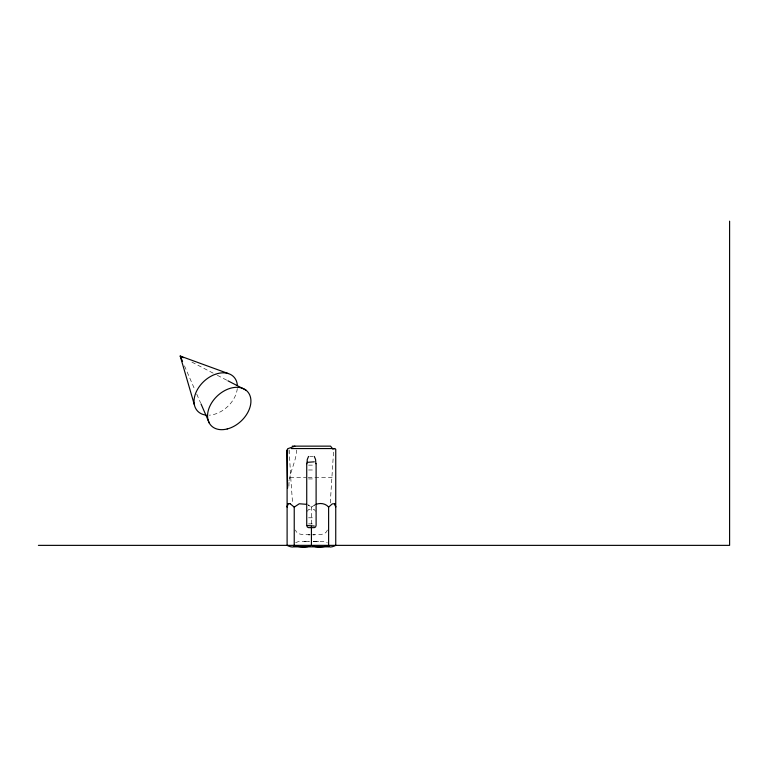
<?xml version="1.0" encoding="UTF-8"?>
<svg xmlns="http://www.w3.org/2000/svg" width="768" height="768" viewBox="0 0 768 768"><rect width="100%" height="100%" fill="white"/><g stroke="black" fill="none" stroke-linecap="round" stroke-linejoin="round"><path stroke-width="0.58" stroke-dasharray="3.84 2.88" d="M330.278 502.925L333.658 450.038M288.931 486.173C288.566 473.357 295.987 462.739 296.746 450.038M327.408 530.026C325.546 535.766 317.76 534.374 313.056 534.835M307.267 511.277L308.544 509.568L314.294 509.568L315.581 511.277M295.651 542.65L298.205 541.69L309.466 541.526M311.424 523.862L311.424 507.13L314.794 504.864M314.726 504.979L311.424 507.13L308.112 504.912L311.424 507.13M313.133 541.632L317.664 541.536M317.453 541.536L318.71 541.526M308.266 534.835L310.291 534.816M309.696 456.451L313.142 456.451M308.544 465.139L314.294 465.139M308.544 469.987L314.294 469.987M289.19 450.038L290.717 477.571L306.058 477.571M308.208 477.571L332.131 477.571M289.373 477.984L289.891 477.984M308.544 478.934L314.294 478.934M288.806 480.72L289.325 480.72M308.544 517.795L314.294 517.795M308.544 523.882L314.294 523.882M309.782 534.835C305.078 534.374 297.293 535.766 295.43 530.026M313.373 541.526L324.634 541.69L327.379 542.88M312.557 534.816L314.582 534.835M304.138 541.526L305.395 541.536M305.184 541.536L309.706 541.632M191.866 362.093L216.25 374.746M217.315 375.293L226.858 380.246M184.454 365.827L194.861 389.76M196.752 394.109L200.534 402.816M290.717 477.571L292.56 502.925M237.302 388.541A24.902 17.309 -43.1 0 1 209.232 415.181"/><path stroke-width="1.15" d="M288.058 503.741L287.107 507.13L287.626 504.624M306.96 463.718L307.267 459.504L308.544 456.451M334.646 503.693L332.227 503.904L328.618 507.13L328.618 545.366C328.195 548.611 334.291 546.269 335.741 545.366L335.75 449.347L334.694 448.56L291.264 448.56M287.107 450.038L287.107 545.366C288.557 546.269 294.643 548.611 294.23 545.366L294.23 507.13L299.261 503.77L306.806 504.346M311.424 526.253L311.424 545.366C306.269 547.958 299.539 547.238 294.23 545.366M328.618 545.366C323.299 547.238 316.57 547.958 311.424 545.366M307.267 462.346L314.294 461.818M294.864 446.141L287.597 448.781L287.616 453.475M315.946 504.403C320.218 502.666 325.632 503.414 328.618 507.13M334.042 448.781L334.694 448.56M288.058 503.731L289.498 503.606M292.301 446.141L330.547 446.141L333.034 449.261M314.294 526.061L307.267 525.504M38.4 545.366L729.6 545.366L729.6 221.155M294.077 546.845L328.771 546.845M289.517 503.606L290.102 503.693M334.666 503.702L335.741 507.13L335.232 504.72M290.112 503.702L294.23 507.13M228.259 373.555L180.202 356.035L194.323 404.621M183.379 357.686L180.202 356.035L182.563 361.478M227.914 380.794L245.942 390.154M201.005 403.901L209.52 423.485M314.294 456.451L315.581 459.504L315.878 463.718M286.954 450.038L287.616 488.016M316.109 463.632L316.109 525.37L315.581 526.982L314.294 527.645L308.544 527.645L307.267 526.982L306.73 525.37L306.73 463.632M206.074 415.094A24.902 17.309 -43.1 0 1 203.683 381.571A24.902 17.309 -43.1 0 1 237.36 385.402M227.213 428.966A24.902 17.309 -43.1 0 0 248.957 393.514A24.902 17.309 -43.1 0 0 211.546 403.018A24.902 17.309 -43.1 0 0 227.213 428.966"/></g></svg>
